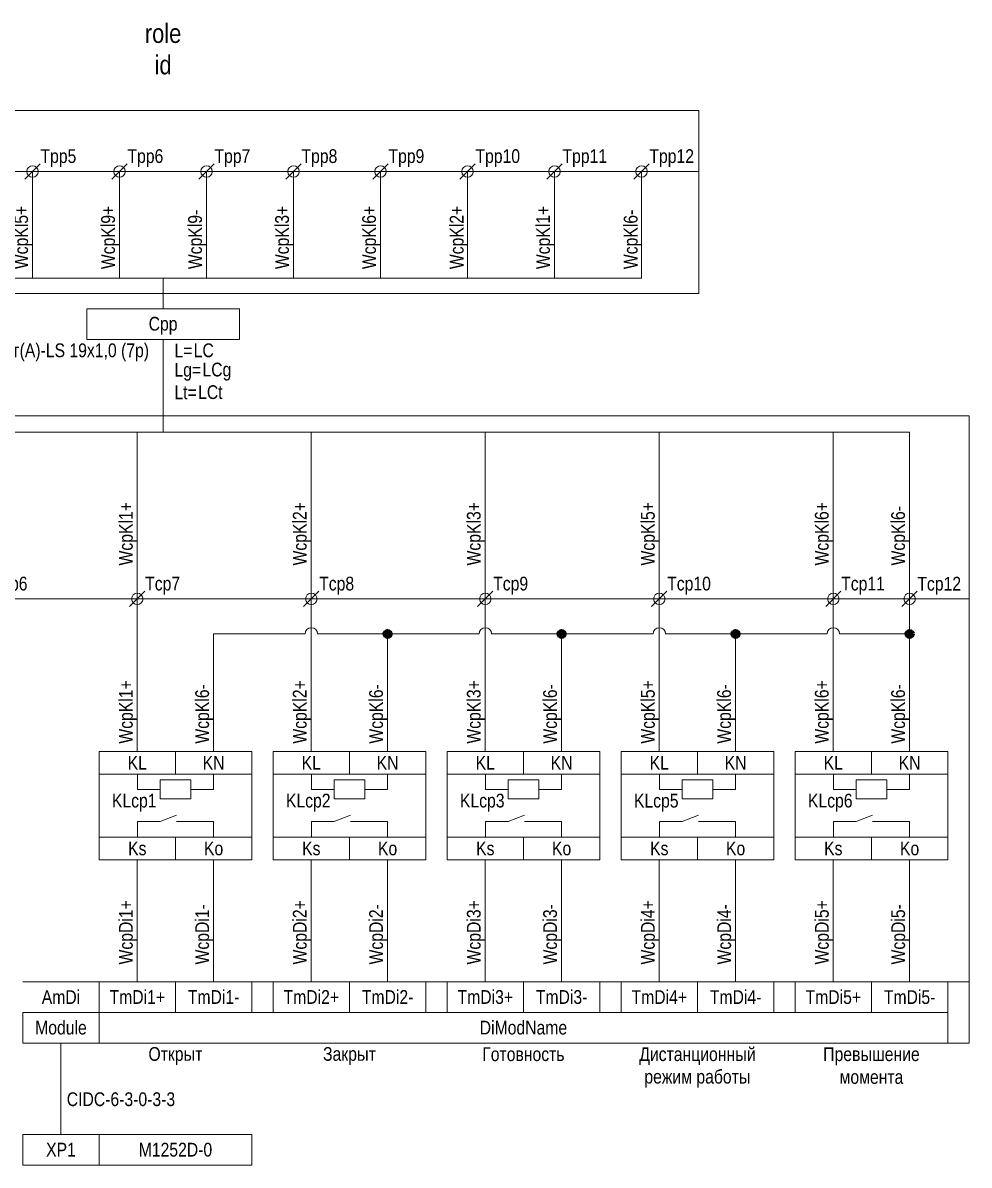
# Model space of a CAD drawing. Header units: millimetres. Extents: x 20 to 256, y -159 to -5.
# Drawn here: x 132.1 to 256.1, y -159.2 to -9.5 of the extents above; entities that cross this region are included whole.
import ezdxf

# ---------------------------------------------------------------- set-up
doc = ezdxf.new("R2010")
doc.units = ezdxf.units.MM
doc.header["$MEASUREMENT"] = 0
doc.linetypes.add('1_1', pattern=[2000, 1000, -1000])
doc.linetypes.add('4_2_1_2', pattern=[6702.777624, 3527.777672, -1763.888836, 0, -1411.111116])
for name, color, linetype in [('cp_params_di', 7, 'Continuous'), ('cp_params_do', 7, 'Continuous'), ('cp_static_di', 7, 'Continuous'), ('cp_static_do', 7, 'Continuous'), ('id_params_di', 7, 'Continuous'), ('id_params_do', 7, 'Continuous'), ('id_static_di', 7, 'Continuous'), ('id_static_do', 7, 'Continuous')]:
    doc.layers.add(name, color=color, linetype=linetype)
doc.styles.add('СГЕНЕРИР_СТИЛЬ_1', font='ARIALN.TTF')

msp = doc.modelspace()

# ---------------------------------------------------------------- hatches: boundary and pattern name
at = {"layer": 'cp_static_di', "linetype": 'Continuous', "lineweight": 0, "true_color": 0x000000}
for points in [[(179.52, -89.59), (179.55, -89.74), (179.64, -89.87), (179.77, -89.96), (179.92, -89.99), (180.08, -89.96), (180.21, -89.87), (180.29, -89.74), (180.32, -89.59), (180.29, -89.43), (180.21, -89.3), (180.08, -89.22), (179.92, -89.19), (179.77, -89.22), (179.64, -89.3), (179.55, -89.43)], [(202.32, -89.59), (202.35, -89.74), (202.44, -89.87), (202.57, -89.96), (202.72, -89.99), (202.88, -89.96), (203.01, -89.87), (203.09, -89.74), (203.12, -89.59), (203.09, -89.43), (203.01, -89.3), (202.88, -89.22), (202.72, -89.19), (202.57, -89.22), (202.44, -89.3), (202.35, -89.43)], [(225.12, -89.59), (225.15, -89.74), (225.24, -89.87), (225.37, -89.96), (225.52, -89.99), (225.68, -89.96), (225.81, -89.87), (225.89, -89.74), (225.92, -89.59), (225.89, -89.43), (225.81, -89.3), (225.68, -89.22), (225.52, -89.19), (225.37, -89.22), (225.24, -89.3), (225.15, -89.43)]]:
    msp.add_hatch(color=18, dxfattribs=at).paths.add_polyline_path(points)
at = {"layer": 'id_static_di', "linetype": 'Continuous', "lineweight": 0, "true_color": 0x000000}
msp.add_hatch(color=18, dxfattribs=at).paths.add_polyline_path([(247.92, -89.59), (247.95, -89.74), (248.04, -89.87), (248.17, -89.96), (248.32, -89.99), (248.48, -89.96), (248.61, -89.87), (248.69, -89.74), (248.72, -89.59), (248.69, -89.43), (248.61, -89.3), (248.48, -89.22), (248.32, -89.19), (248.17, -89.22), (248.04, -89.3), (247.95, -89.43)])

# ---------------------------------------------------------------- linework, layer by layer
at = {"layer": 'cp_static_di', "color": 7, "linetype": '1_1', "lineweight": 15, "ltscale": 100}
msp.add_line((256.12, -61), (56.53, -61), dxfattribs=at)
at = {"layer": 'cp_static_di', "color": 7, "linetype": 'Continuous', "lineweight": 15, "ltscale": 100}
for p, q in [((71.53, -63.14), (248.32, -63.14)), ((147.12, -63.14), (147.12, -85)), ((192.72, -63.14), (192.72, -85)), ((215.52, -63.14), (215.52, -85)), ((238.32, -63.14), (238.32, -85)), ((248.32, -63.14), (248.32, -85)), ((146.12, -86), (148.12, -84)), ((147.12, -85), (147.12, -105)), ((168.92, -86), (170.92, -84)), ((169.92, -85), (169.92, -105)), ((192.72, -85), (192.72, -105)), ((215.52, -85), (215.52, -105)), ((238.32, -85), (238.32, -105)), ((248.32, -105), (248.32, -85)), ((157.12, -105), (157.12, -89.59)), ((179.92, -105), (179.92, -89.99)), ((202.72, -105), (202.72, -89.99)), ((225.52, -105), (225.52, -89.99)), ((147.12, -119.18), (147.12, -135.18)), ((157.12, -119.18), (157.12, -135.18)), ((169.92, -119.18), (169.92, -135.18)), ((179.92, -119.18), (179.92, -135.18)), ((192.72, -119.18), (192.72, -135.18)), ((202.72, -119.18), (202.72, -135.18)), ((215.52, -119.18), (215.52, -135.18)), ((225.52, -119.18), (225.52, -135.18)), ((238.32, -119.18), (238.32, -135.18)), ((248.32, -119.18), (248.32, -135.18)), ((132.12, -135.18), (256.12, -135.18)), ((132.12, -143.18), (256.12, -143.18))]:
    msp.add_line(p, q, dxfattribs=at)
at = {"layer": 'cp_static_di', "color": 7, "linetype": '4_2_1_2', "lineweight": 15, "ltscale": 100}
msp.add_line((56.53, -85), (256.12, -85), dxfattribs=at)
at = {"layer": 'cp_static_di', "color": 7, "linetype": 'Continuous', "lineweight": 15, "ltscale": 100}
for points in [[(142.12, -119.18), (162.12, -119.18), (162.12, -105), (142.12, -105)], [(142.12, -107.96), (152.12, -107.96), (152.12, -105), (142.12, -105)], [(152.12, -107.96), (162.12, -107.96), (162.12, -105), (152.12, -105)], [(164.92, -119.18), (184.92, -119.18), (184.92, -105), (164.92, -105)], [(164.92, -107.96), (174.92, -107.96), (174.92, -105), (164.92, -105)], [(174.92, -107.96), (184.92, -107.96), (184.92, -105), (174.92, -105)], [(187.72, -119.18), (207.72, -119.18), (207.72, -105), (187.72, -105)], [(187.72, -107.96), (197.72, -107.96), (197.72, -105), (187.72, -105)], [(197.72, -107.96), (207.72, -107.96), (207.72, -105), (197.72, -105)], [(210.52, -119.18), (230.52, -119.18), (230.52, -105), (210.52, -105)], [(210.52, -107.96), (220.52, -107.96), (220.52, -105), (210.52, -105)], [(220.52, -107.96), (230.52, -107.96), (230.52, -105), (220.52, -105)], [(233.32, -119.18), (253.32, -119.18), (253.32, -105), (233.32, -105)], [(233.32, -107.96), (243.32, -107.96), (243.32, -105), (233.32, -105)], [(243.32, -107.96), (253.32, -107.96), (253.32, -105), (243.32, -105)], [(154.13, -108.72), (154.13, -111.21), (150.13, -111.21), (150.13, -108.72)], [(176.93, -108.72), (176.93, -111.21), (172.93, -111.21), (172.93, -108.72)], [(199.73, -108.72), (199.73, -111.21), (195.73, -111.21), (195.73, -108.72)], [(222.53, -108.72), (222.53, -111.21), (218.53, -111.21), (218.53, -108.72)], [(245.33, -108.72), (245.33, -111.21), (241.33, -111.21), (241.33, -108.72)], [(142.12, -119.18), (152.12, -119.18), (152.12, -116.21), (142.12, -116.21)], [(152.12, -119.18), (162.12, -119.18), (162.12, -116.21), (152.12, -116.21)], [(164.92, -119.18), (174.92, -119.18), (174.92, -116.21), (164.92, -116.21)], [(174.92, -119.18), (184.92, -119.18), (184.92, -116.21), (174.92, -116.21)], [(187.72, -119.18), (197.72, -119.18), (197.72, -116.21), (187.72, -116.21)], [(197.72, -119.18), (207.72, -119.18), (207.72, -116.21), (197.72, -116.21)], [(210.52, -119.18), (220.52, -119.18), (220.52, -116.21), (210.52, -116.21)], [(220.52, -119.18), (230.52, -119.18), (230.52, -116.21), (220.52, -116.21)], [(233.32, -119.18), (243.32, -119.18), (243.32, -116.21), (233.32, -116.21)], [(243.32, -119.18), (253.32, -119.18), (253.32, -116.21), (243.32, -116.21)], [(142.12, -135.18), (152.12, -135.18), (152.12, -139.18), (142.12, -139.18)], [(152.12, -135.18), (162.12, -135.18), (162.12, -139.18), (152.12, -139.18)], [(164.92, -135.18), (174.92, -135.18), (174.92, -139.18), (164.92, -139.18)], [(174.92, -135.18), (184.92, -135.18), (184.92, -139.18), (174.92, -139.18)], [(187.72, -135.18), (197.72, -135.18), (197.72, -139.18), (187.72, -139.18)], [(197.72, -135.18), (207.72, -135.18), (207.72, -139.18), (197.72, -139.18)], [(210.52, -135.18), (220.52, -135.18), (220.52, -139.18), (210.52, -139.18)], [(220.52, -135.18), (230.52, -135.18), (230.52, -139.18), (220.52, -139.18)], [(233.32, -135.18), (243.32, -135.18), (243.32, -139.18), (233.32, -139.18)], [(243.32, -135.18), (253.32, -135.18), (253.32, -139.18), (243.32, -139.18)], [(142.12, -139.18), (253.32, -139.18), (253.32, -143.18), (142.12, -143.18)]]:
    msp.add_lwpolyline(points, close=True, dxfattribs=at)
for points in [[(147.13, -107.96), (147.13, -109.96), (150.13, -109.96)], [(157.12, -107.96), (157.12, -109.96), (154.13, -109.96)], [(169.93, -107.96), (169.93, -109.96), (172.93, -109.96)], [(179.92, -107.96), (179.92, -109.96), (176.93, -109.96)], [(192.73, -107.96), (192.73, -109.96), (195.73, -109.96)], [(202.72, -107.96), (202.72, -109.96), (199.73, -109.96)], [(215.53, -107.96), (215.53, -109.96), (218.53, -109.96)], [(225.52, -107.96), (225.52, -109.96), (222.53, -109.96)], [(238.33, -107.96), (238.33, -109.96), (241.33, -109.96)], [(248.32, -107.96), (248.32, -109.96), (245.33, -109.96)], [(150.13, -114.18), (152.27, -113.35)], [(172.93, -114.18), (175.06, -113.35)], [(195.73, -114.18), (197.86, -113.35)], [(218.53, -114.18), (220.66, -113.35)], [(241.33, -114.18), (243.46, -113.35)], [(147.13, -116.21), (147.13, -114.18), (150.13, -114.18)], [(154.13, -114.18), (152.27, -114.18)], [(157.12, -116.21), (157.12, -114.18), (154.13, -114.18)], [(169.93, -116.21), (169.93, -114.18), (172.93, -114.18)], [(176.93, -114.18), (175.07, -114.18)], [(179.92, -116.21), (179.92, -114.18), (176.93, -114.18)], [(192.73, -116.21), (192.73, -114.18), (195.73, -114.18)], [(199.73, -114.18), (197.86, -114.18)], [(202.72, -116.21), (202.72, -114.18), (199.73, -114.18)], [(215.53, -116.21), (215.53, -114.18), (218.53, -114.18)], [(222.53, -114.18), (220.66, -114.18)], [(225.52, -116.21), (225.52, -114.18), (222.53, -114.18)], [(238.33, -116.21), (238.33, -114.18), (241.33, -114.18)], [(245.33, -114.18), (243.46, -114.18)], [(248.32, -116.21), (248.32, -114.18), (245.33, -114.18)]]:
    msp.add_lwpolyline(points, dxfattribs=at)
for centre in [(147.12, -85), (169.92, -85)]:
    msp.add_circle(centre, 0.75, dxfattribs=at)
at = {"layer": 'cp_static_di', "color": 7, "linetype": 'Continuous', "lineweight": 70, "ltscale": 100}
for centre in [(179.92, -89.59), (202.72, -89.59), (225.52, -89.59)]:
    msp.add_circle(centre, 0.4, dxfattribs=at)
at = {"layer": 'cp_static_di', "color": 7, "linetype": 'Continuous', "lineweight": 15, "ltscale": 100}
for centre in [(169.92, -89.59), (192.72, -89.59), (215.52, -89.59), (238.32, -89.59)]:
    msp.add_arc(centre, 0.815, 0, 180, dxfattribs=at)
at = {"layer": 'cp_static_do', "color": 7, "linetype": '1_1', "lineweight": 15, "ltscale": 100}
msp.add_line((256.12, -61), (256.12, -143.18), dxfattribs=at)
at = {"layer": 'cp_static_do', "color": 7, "linetype": 'Continuous', "lineweight": 15, "ltscale": 100}
for p, q in [((191.72, -86), (193.72, -84)), ((214.52, -86), (216.52, -84)), ((237.32, -86), (239.32, -84)), ((247.32, -86), (249.32, -84)), ((137.12, -143.18), (137.12, -155.18))]:
    msp.add_line(p, q, dxfattribs=at)
for points in [[(142.12, -143.18), (132.12, -143.18), (132.12, -139.18), (142.12, -139.18)], [(142.12, -159.18), (132.12, -159.18), (132.12, -155.18), (142.12, -155.18)], [(142.12, -155.18), (162.12, -155.18), (162.12, -159.18), (142.12, -159.18)]]:
    msp.add_lwpolyline(points, close=True, dxfattribs=at)
for centre in [(192.72, -85), (215.52, -85), (238.32, -85), (248.32, -85)]:
    msp.add_circle(centre, 0.75, dxfattribs=at)
at = {"layer": 'id_static_di', "color": 7, "linetype": 'Continuous', "lineweight": 15, "ltscale": 100}
for p, q in [((150.5, -63.14), (150.5, -51)), ((169.92, -63.14), (169.92, -85)), ((169.11, -89.59), (157.12, -89.59)), ((191.91, -89.59), (170.74, -89.59)), ((214.71, -89.59), (193.54, -89.59)), ((237.51, -89.59), (216.34, -89.59)), ((247.92, -89.59), (239.14, -89.59))]:
    msp.add_line(p, q, dxfattribs=at)
at = {"layer": 'id_static_di', "color": 7, "linetype": 'Continuous', "lineweight": 70, "ltscale": 100}
msp.add_circle((248.32, -89.59), 0.4, dxfattribs=at)
at = {"layer": 'id_static_do', "color": 7, "linetype": '1_1', "lineweight": 15, "ltscale": 100}
for p, q in [((220.68, -21), (81.08, -21)), ((220.68, -45), (220.68, -21)), ((220.68, -45), (81.08, -45))]:
    msp.add_line(p, q, dxfattribs=at)
at = {"layer": 'id_static_do', "color": 7, "linetype": 'Continuous', "lineweight": 15, "ltscale": 100}
for p, q in [((132.4, -30), (134.4, -28)), ((143.8, -30), (145.8, -28)), ((155.2, -30), (157.2, -28)), ((166.6, -30), (168.6, -28)), ((178, -30), (180, -28)), ((189.4, -30), (191.4, -28)), ((200.8, -30), (202.8, -28)), ((212.2, -30), (214.2, -28)), ((133.4, -43), (133.4, -29)), ((144.8, -43), (144.8, -29)), ((156.2, -43), (156.2, -29)), ((167.6, -43), (167.6, -29)), ((179, -43), (179, -29)), ((190.4, -43), (190.4, -29)), ((201.8, -43), (201.8, -29)), ((213.2, -43), (213.2, -29)), ((87.8, -43), (213.2, -43)), ((150.5, -47), (150.5, -43))]:
    msp.add_line(p, q, dxfattribs=at)
at = {"layer": 'id_static_do', "color": 7, "linetype": '4_2_1_2', "lineweight": 15, "ltscale": 100}
msp.add_line((81.08, -29), (220.68, -29), dxfattribs=at)
at = {"layer": 'id_static_do', "color": 7, "linetype": 'Continuous', "lineweight": 15, "ltscale": 100}
msp.add_lwpolyline([(140.5, -51), (160.5, -51), (160.5, -47), (140.5, -47)], close=True, dxfattribs=at)
for centre in [(133.4, -29), (144.8, -29), (156.2, -29), (167.6, -29), (179, -29), (190.4, -29), (201.8, -29), (213.2, -29)]:
    msp.add_circle(centre, 0.75, dxfattribs=at)

# ---------------------------------------------------------------- texts
at = {"layer": 'cp_params_di', "color": 7, "linetype": 'Continuous', "lineweight": 15, "char_height": 1.8, "attachment_point": 1, "rotation": 90, "style": 'СГЕНЕРИР_СТИЛЬ_1'}
for s, insert in [('\\A1;{\\pql;\\fArial Narrow|b0|i0|c204|p34;WcpKl\\fArial Narrow|b0|i0|c204|p34;5\\fArial Narrow|b0|i0|c204|p34;+}', (131, -41.8)), ('\\A1;{\\pql;\\fArial Narrow|b0|i0|c204|p34;WcpKl\\fArial Narrow|b0|i0|c204|p34;9\\fArial Narrow|b0|i0|c204|p34;+}', (142.39, -41.8)), ('\\A1;{\\pql;\\fArial Narrow|b0|i0|c204|p34;WcpKl\\fArial Narrow|b0|i0|c204|p34;9\\fArial Narrow|b0|i0|c204|p34;-}', (153.79, -41.8)), ('\\A1;{\\pql;\\fArial Narrow|b0|i0|c204|p34;WcpKl\\fArial Narrow|b0|i0|c204|p34;3\\fArial Narrow|b0|i0|c204|p34;+}', (165.19, -41.8)), ('\\A1;{\\pql;\\fArial Narrow|b0|i0|c204|p34;WcpKl\\fArial Narrow|b0|i0|c204|p34;6\\fArial Narrow|b0|i0|c204|p34;+}', (176.59, -41.8)), ('\\A1;{\\pql;\\fArial Narrow|b0|i0|c204|p34;WcpKl\\fArial Narrow|b0|i0|c204|p34;2+}', (188.07, -41.8)), ('\\A1;{\\pql;\\fArial Narrow|b0|i0|c204|p34;WcpKl\\fArial Narrow|b0|i0|c204|p34;1\\fArial Narrow|b0|i0|c204|p34;+}', (199.39, -41.8)), ('\\A1;{\\pql;\\fArial Narrow|b0|i0|c204|p34;WcpKl\\fArial Narrow|b0|i0|c204|p34;6\\fArial Narrow|b0|i0|c204|p34;-}', (210.87, -41.8)), ('\\A1;{\\pql;\\fArial Narrow|b0|i0|c204|p34;Wcp\\fArial Narrow|b0|i0|c204|p34;Kl1+}', (144.72, -80.62)), ('\\A1;{\\pql;\\fArial Narrow|b0|i0|c204|p34;WcpKl\\fArial Narrow|b0|i0|c204|p34;2\\fArial Narrow|b0|i0|c204|p34;+}', (167.51, -80.62)), ('\\A1;{\\pql;\\fArial Narrow|b0|i0|c204|p34;WcpKl\\fArial Narrow|b0|i0|c204|p34;3\\fArial Narrow|b0|i0|c204|p34;+}', (190.31, -80.62)), ('\\A1;{\\pql;\\fArial Narrow|b0|i0|c204|p34;WcpKl\\fArial Narrow|b0|i0|c204|p34;5\\fArial Narrow|b0|i0|c204|p34;+}', (213.12, -80.62)), ('\\A1;{\\pql;\\fArial Narrow|b0|i0|c204|p34;WcpKl\\fArial Narrow|b0|i0|c204|p34;6\\fArial Narrow|b0|i0|c204|p34;+}', (235.91, -80.62)), ('\\A1;{\\pql;\\fArial Narrow|b0|i0|c204|p34;WcpKl\\fArial Narrow|b0|i0|c204|p34;6\\fArial Narrow|b0|i0|c204|p34;-}', (245.91, -80.62)), ('\\A1;{\\pql;\\fArial Narrow|b0|i0|c204|p34;Wcp\\fArial Narrow|b0|i0|c204|p34;Kl1+}', (144.72, -103.96)), ('\\A1;{\\pql;\\fArial Narrow|b0|i0|c204|p34;WcpKl\\fArial Narrow|b0|i0|c204|p34;2\\fArial Narrow|b0|i0|c204|p34;+}', (167.51, -103.96)), ('\\A1;{\\pql;\\fArial Narrow|b0|i0|c204|p34;WcpKl\\fArial Narrow|b0|i0|c204|p34;3\\fArial Narrow|b0|i0|c204|p34;+}', (190.31, -103.96)), ('\\A1;{\\pql;\\fArial Narrow|b0|i0|c204|p34;WcpKl\\fArial Narrow|b0|i0|c204|p34;5\\fArial Narrow|b0|i0|c204|p34;+}', (213.12, -103.96)), ('\\A1;{\\pql;\\fArial Narrow|b0|i0|c204|p34;WcpKl\\fArial Narrow|b0|i0|c204|p34;6\\fArial Narrow|b0|i0|c204|p34;+}', (235.91, -103.96)), ('\\A1;{\\pql;\\fArial Narrow|b0|i0|c204|p34;WcpKl\\fArial Narrow|b0|i0|c204|p34;6\\fArial Narrow|b0|i0|c204|p34;-}', (154.72, -103.96)), ('\\A1;{\\pql;\\fArial Narrow|b0|i0|c204|p34;WcpKl\\fArial Narrow|b0|i0|c204|p34;6\\fArial Narrow|b0|i0|c204|p34;-}', (177.51, -103.96)), ('\\A1;{\\pql;\\fArial Narrow|b0|i0|c204|p34;WcpKl\\fArial Narrow|b0|i0|c204|p34;6\\fArial Narrow|b0|i0|c204|p34;-}', (200.31, -103.96)), ('\\A1;{\\pql;\\fArial Narrow|b0|i0|c204|p34;WcpKl\\fArial Narrow|b0|i0|c204|p34;6\\fArial Narrow|b0|i0|c204|p34;-}', (223.11, -103.96)), ('\\A1;{\\pql;\\fArial Narrow|b0|i0|c204|p34;WcpKl\\fArial Narrow|b0|i0|c204|p34;6\\fArial Narrow|b0|i0|c204|p34;-}', (245.91, -103.96)), ('\\A1;{\\pql;\\fArial Narrow|b0|i0|c204|p34;WcpDi1\\fArial Narrow|b0|i0|c204|p34;+}', (144.72, -132.89)), ('\\A1;{\\pql;\\fArial Narrow|b0|i0|c204|p34;WcpDi1\\fArial Narrow|b0|i0|c204|p34;-}', (154.72, -132.89)), ('\\A1;{\\pql;\\fArial Narrow|b0|i0|c204|p34;WcpDi\\fArial Narrow|b0|i0|c204|p34;2\\fArial Narrow|b0|i0|c204|p34;+}', (167.51, -132.89)), ('\\A1;{\\pql;\\fArial Narrow|b0|i0|c204|p34;WcpDi\\fArial Narrow|b0|i0|c204|p34;2\\fArial Narrow|b0|i0|c204|p34;-}', (177.51, -132.89)), ('\\A1;{\\pql;\\fArial Narrow|b0|i0|c204|p34;WcpDi\\fArial Narrow|b0|i0|c204|p34;3\\fArial Narrow|b0|i0|c204|p34;+}', (190.31, -132.89)), ('\\A1;{\\pql;\\fArial Narrow|b0|i0|c204|p34;WcpDi\\fArial Narrow|b0|i0|c204|p34;3\\fArial Narrow|b0|i0|c204|p34;-}', (200.31, -132.89)), ('\\A1;{\\pql;\\fArial Narrow|b0|i0|c204|p34;WcpDi\\fArial Narrow|b0|i0|c204|p34;4\\fArial Narrow|b0|i0|c204|p34;+}', (213.12, -132.89)), ('\\A1;{\\pql;\\fArial Narrow|b0|i0|c204|p34;WcpDi\\fArial Narrow|b0|i0|c204|p34;4\\fArial Narrow|b0|i0|c204|p34;-}', (223.12, -132.89)), ('\\A1;{\\pql;\\fArial Narrow|b0|i0|c204|p34;WcpDi\\fArial Narrow|b0|i0|c204|p34;5\\fArial Narrow|b0|i0|c204|p34;+}', (235.92, -132.89)), ('\\A1;{\\pql;\\fArial Narrow|b0|i0|c204|p34;WcpDi\\fArial Narrow|b0|i0|c204|p34;5\\fArial Narrow|b0|i0|c204|p34;-}', (245.92, -132.89))]:
    msp.add_mtext(s, dxfattribs=dict(at, insert=insert))
at = {"layer": 'cp_params_di', "color": 7, "linetype": 'Continuous', "lineweight": 15, "char_height": 1.8, "style": 'СГЕНЕРИР_СТИЛЬ_1'}
for s, insert, attachment_point in [('\\A1;{\\pql;\\fArial Narrow|b0|i0|c204|p34;Tcp6}', (128.15, -82.09), 1), ('\\A1;{\\pql;\\fArial Narrow|b0|i0|c204|p34;Tcp7}', (148.15, -82.09), 1), ('\\A1;{\\pql;\\fArial Narrow|b0|i0|c204|p34;Tcp8}', (170.95, -82.09), 1), ('\\A1;{\\pqc;\\fArial Narrow|b0|i0|c204|p34;K\\fArial Narrow|b0|i0|c204|p34;L}', (147.12, -105.56), 2), ('\\A1;{\\pqc;\\fArial Narrow|b0|i0|c204|p34;K\\fArial Narrow|b0|i0|c204|p34;N}', (157.12, -105.56), 2), ('\\A1;{\\pqc;\\fArial Narrow|b0|i0|c204|p34;K\\fArial Narrow|b0|i0|c204|p34;L}', (169.92, -105.56), 2), ('\\A1;{\\pqc;\\fArial Narrow|b0|i0|c204|p34;K\\fArial Narrow|b0|i0|c204|p34;N}', (179.92, -105.56), 2), ('\\A1;{\\pqc;\\fArial Narrow|b0|i0|c204|p34;K\\fArial Narrow|b0|i0|c204|p34;L}', (192.72, -105.56), 2), ('\\A1;{\\pqc;\\fArial Narrow|b0|i0|c204|p34;K\\fArial Narrow|b0|i0|c204|p34;N}', (202.72, -105.56), 2), ('\\A1;{\\pqc;\\fArial Narrow|b0|i0|c204|p34;K\\fArial Narrow|b0|i0|c204|p34;L}', (215.52, -105.56), 2), ('\\A1;{\\pqc;\\fArial Narrow|b0|i0|c204|p34;K\\fArial Narrow|b0|i0|c204|p34;N}', (225.52, -105.56), 2), ('\\A1;{\\pqc;\\fArial Narrow|b0|i0|c204|p34;K\\fArial Narrow|b0|i0|c204|p34;L}', (238.32, -105.56), 2), ('\\A1;{\\pqc;\\fArial Narrow|b0|i0|c204|p34;K\\fArial Narrow|b0|i0|c204|p34;N}', (248.32, -105.56), 2), ('\\A1;{\\pqc;\\fArial Narrow|b0|i0|c204|p34;KLcp\\fArial Narrow|b0|i0|c204|p34;1}', (146.72, -110.52), 2), ('\\A1;{\\pqc;\\fArial Narrow|b0|i0|c204|p34;KLcp\\fArial Narrow|b0|i0|c204|p34;2}', (169.52, -110.52), 2), ('\\A1;{\\pqc;\\fArial Narrow|b0|i0|c204|p34;KLcp\\fArial Narrow|b0|i0|c204|p34;3}', (192.32, -110.52), 2), ('\\A1;{\\pqc;\\fArial Narrow|b0|i0|c204|p34;KLcp\\fArial Narrow|b0|i0|c204|p34;5}', (215.12, -110.53), 2), ('\\A1;{\\pqc;\\fArial Narrow|b0|i0|c204|p34;KLcp\\fArial Narrow|b0|i0|c204|p34;6}', (237.92, -110.52), 2), ('\\A1;{\\pqc;\\fArial Narrow|b0|i0|c204|p34;Ks}', (147.12, -116.78), 2), ('\\A1;{\\pqc;\\fArial Narrow|b0|i0|c204|p34;Ko}', (157.12, -116.78), 2), ('\\A1;{\\pqc;\\fArial Narrow|b0|i0|c204|p34;Ks}', (169.92, -116.78), 2), ('\\A1;{\\pqc;\\fArial Narrow|b0|i0|c204|p34;Ko}', (179.92, -116.78), 2), ('\\A1;{\\pqc;\\fArial Narrow|b0|i0|c204|p34;Ks}', (192.72, -116.78), 2), ('\\A1;{\\pqc;\\fArial Narrow|b0|i0|c204|p34;Ko}', (202.72, -116.78), 2), ('\\A1;{\\pqc;\\fArial Narrow|b0|i0|c204|p34;Ks}', (215.52, -116.78), 2), ('\\A1;{\\pqc;\\fArial Narrow|b0|i0|c204|p34;Ko}', (225.52, -116.78), 2), ('\\A1;{\\pqc;\\fArial Narrow|b0|i0|c204|p34;Ks}', (238.32, -116.78), 2), ('\\A1;{\\pqc;\\fArial Narrow|b0|i0|c204|p34;Ko}', (248.32, -116.78), 2), ('\\A1;{\\pqc;\\fArial Narrow|b0|i0|c204|p34;Am\\fArial Narrow|b0|i0|c204|p34;Di}', (137.12, -136.26), 2), ('\\A1;{\\pqc;\\fArial Narrow|b0|i0|c204|p34;TmDi1\\fArial Narrow|b0|i0|c204|p34;+}', (147.12, -136.25), 2), ('\\A1;{\\pqc;\\fArial Narrow|b0|i0|c204|p34;TmDi1\\fArial Narrow|b0|i0|c204|p34;-}', (157.12, -136.25), 2), ('\\A1;{\\pqc;\\fArial Narrow|b0|i0|c204|p34;TmDi2\\fArial Narrow|b0|i0|c204|p34;+}', (169.92, -136.25), 2), ('\\A1;{\\pqc;\\fArial Narrow|b0|i0|c204|p34;TmDi2\\fArial Narrow|b0|i0|c204|p34;-}', (179.92, -136.25), 2), ('\\A1;{\\pqc;\\fArial Narrow|b0|i0|c204|p34;TmDi\\fArial Narrow|b0|i0|c204|p34;3\\fArial Narrow|b0|i0|c204|p34;+}', (192.72, -136.25), 2), ('\\A1;{\\pqc;\\fArial Narrow|b0|i0|c204|p34;TmDi\\fArial Narrow|b0|i0|c204|p34;3\\fArial Narrow|b0|i0|c204|p34;-}', (202.72, -136.25), 2), ('\\A1;{\\pqc;\\fArial Narrow|b0|i0|c204|p34;TmDi\\fArial Narrow|b0|i0|c204|p34;4\\fArial Narrow|b0|i0|c204|p34;+}', (215.52, -136.26), 2), ('\\A1;{\\pqc;\\fArial Narrow|b0|i0|c204|p34;TmDi\\fArial Narrow|b0|i0|c204|p34;4\\fArial Narrow|b0|i0|c204|p34;-}', (225.52, -136.26), 2), ('\\A1;{\\pqc;\\fArial Narrow|b0|i0|c204|p34;TmDi\\fArial Narrow|b0|i0|c204|p34;5\\fArial Narrow|b0|i0|c204|p34;+}', (238.32, -136.26), 2), ('\\A1;{\\pqc;\\fArial Narrow|b0|i0|c204|p34;TmDi\\fArial Narrow|b0|i0|c204|p34;5\\fArial Narrow|b0|i0|c204|p34;-}', (248.32, -136.26), 2), ('\\A1;{\\pqc;\\fArial Narrow|b0|i0|c204|p34;DiModName}', (197.72, -140.26), 2)]:
    msp.add_mtext(s, dxfattribs=dict(at, insert=insert, attachment_point=attachment_point))
at = {"layer": 'cp_params_do', "color": 7, "linetype": 'Continuous', "lineweight": 15, "char_height": 1.8, "attachment_point": 1, "style": 'СГЕНЕРИР_СТИЛЬ_1'}
for s, insert in [('\\A1;{\\pql;\\fArial Narrow|b0|i0|c204|p34;Tcp\\fArial Narrow|b0|i0|c204|p34;9}', (193.75, -82.09)), ('\\A1;{\\pql;\\fArial Narrow|b0|i0|c204|p34;Tcp\\fArial Narrow|b0|i0|c204|p34;10}', (216.55, -82.09)), ('\\A1;{\\pql;\\fArial Narrow|b0|i0|c204|p34;Tcp1\\fArial Narrow|b0|i0|c204|p34;1}', (239.35, -82.09)), ('\\A1;{\\pql;\\fArial Narrow|b0|i0|c204|p34;Tcp1\\fArial Narrow|b0|i0|c204|p34;2}', (249.33, -82.11))]:
    msp.add_mtext(s, dxfattribs=dict(at, insert=insert))
at = {"layer": 'cp_static_di', "color": 7, "linetype": 'Continuous', "lineweight": 15, "char_height": 1.8, "width": 20, "attachment_point": 2, "style": 'СГЕНЕРИР_СТИЛЬ_1'}
for s, insert, line_spacing_factor in [('\\A1;{\\pqc;\\fArial Narrow|b0|i0|c204|p34;Дистанционный режим работы}', (220.52, -143.74), 0.982786), ('\\A1;{\\pqc;\\fArial Narrow|b0|i0|c204|p34;Превышение момента}', (243.32, -143.74), 0.994649)]:
    msp.add_mtext(s, dxfattribs=dict(at, insert=insert, line_spacing_factor=line_spacing_factor))
at = {"layer": 'cp_static_di', "color": 7, "linetype": 'Continuous', "lineweight": 15, "char_height": 1.8, "attachment_point": 2, "style": 'СГЕНЕРИР_СТИЛЬ_1'}
for s, insert in [('\\A1;{\\pqc;\\fArial Narrow|b0|i0|c204|p34;О\\fArial Narrow|b0|i0|c204|p34;ткрыт}', (152.12, -143.71)), ('\\A1;{\\pqc;\\fArial Narrow|b0|i0|c204|p34;З\\fArial Narrow|b0|i0|c204|p34;акрыт}', (174.92, -143.71)), ('\\A1;{\\pqc;\\fArial Narrow|b0|i0|c204|p34;Готовность}', (197.72, -143.74))]:
    msp.add_mtext(s, dxfattribs=dict(at, insert=insert))
at = {"layer": 'cp_static_do', "color": 7, "linetype": 'Continuous', "lineweight": 15, "char_height": 1.8, "attachment_point": 2, "style": 'СГЕНЕРИР_СТИЛЬ_1'}
for s, insert in [('\\A1;{\\pqc;\\fArial Narrow|b0|i0|c204|p34;Module}', (137.12, -140.26)), ('\\A1;{\\pqc;\\fArial Narrow|b0|i0|c204|p34;XP1}', (137.12, -156.25)), ('\\A1;{\\pqc;\\fArial Narrow|b0|i0|c204|p34;M125\\fArial Narrow|b0|i0|c204|p34;2D\\fArial Narrow|b0|i0|c204|p34;-0}', (152.12, -156.25))]:
    msp.add_mtext(s, dxfattribs=dict(at, insert=insert))
at = {"layer": 'id_params_di', "color": 7, "linetype": 'Continuous', "lineweight": 15, "style": 'СГЕНЕРИР_СТИЛЬ_1'}
for s, insert, char_height, attachment_point in [('\\A1;{\\pqc;\\fArial Narrow|b0|i0|c204|p34;role}', (150.5, -9.66), 2.5, 2), ('\\A1;{\\pqc;\\fArial Narrow|b0|i0|c204|p34;id}', (150.5, -13.78), 2.5, 2), ('\\A1;{\\pql;\\fArial Narrow|b0|i0|c204|p34;LC}', (154.51, -51.53), 1.8, 1), ('\\A1;{\\pql;\\fArial Narrow|b0|i0|c204|p34;LCg}', (155.66, -54.05), 1.8, 1), ('\\A1;{\\pql;\\fArial Narrow|b0|i0|c204|p34;LCt}', (155.09, -57.01), 1.8, 1)]:
    msp.add_mtext(s, dxfattribs=dict(at, insert=insert, char_height=char_height, attachment_point=attachment_point))
at = {"layer": 'id_params_do', "color": 7, "linetype": 'Continuous', "lineweight": 15, "char_height": 1.8, "style": 'СГЕНЕРИР_СТИЛЬ_1'}
for s, insert, attachment_point in [('\\A1;{\\pql;\\fArial Narrow|b0|i0|c204|p34;Tpp\\fArial Narrow|b0|i0|c204|p34;5}', (134.43, -26.09), 1), ('\\A1;{\\pql;\\fArial Narrow|b0|i0|c204|p34;Tpp\\fArial Narrow|b0|i0|c204|p34;6}', (145.83, -26.09), 1), ('\\A1;{\\pql;\\fArial Narrow|b0|i0|c204|p34;Tpp\\fArial Narrow|b0|i0|c204|p34;7}', (157.23, -26.09), 1), ('\\A1;{\\pql;\\fArial Narrow|b0|i0|c204|p34;Tpp\\fArial Narrow|b0|i0|c204|p34;8}', (168.63, -26.09), 1), ('\\A1;{\\pql;\\fArial Narrow|b0|i0|c204|p34;Tpp\\fArial Narrow|b0|i0|c204|p34;9}', (180.03, -26.09), 1), ('\\A1;{\\pql;\\fArial Narrow|b0|i0|c204|p34;Tpp1\\fArial Narrow|b0|i0|c204|p34;0}', (191.43, -26.09), 1), ('\\A1;{\\pql;\\fArial Narrow|b0|i0|c204|p34;Tpp\\fArial Narrow|b0|i0|c204|p34;11}', (202.83, -26.09), 1), ('\\A1;{\\pql;\\fArial Narrow|b0|i0|c204|p34;Tpp1\\fArial Narrow|b0|i0|c204|p34;2}', (214.22, -26.09), 1), ('\\A1;{\\pqc;\\fArial Narrow|b0|i0|c204|p34;Cpp}', (150.5, -48.05), 2)]:
    msp.add_mtext(s, dxfattribs=dict(at, insert=insert, attachment_point=attachment_point))
at = {"layer": 'id_static_di', "color": 7, "linetype": 'Continuous', "lineweight": 15, "char_height": 1.8, "attachment_point": 1, "style": 'СГЕНЕРИР_СТИЛЬ_1'}
for s, insert in [('\\A1;{\\pql;\\fArial Narrow|b0|i0|c204|p34;КВВГнг(А)-LS 1\\fArial Narrow|b0|i0|c204|p34;9\\fArial Narrow|b0|i0|c204|p34;х1,0 (\\fArial Narrow|b0|i0|c204|p34;7\\fArial Narrow|b0|i0|c204|p34;р) }', (124.76, -51.53)), ('\\A1;{\\pql;\\fArial Narrow|b0|i0|c204|p34;L=}', (151.99, -51.56)), ('\\A1;{\\pql;\\fArial Narrow|b0|i0|c204|p34;Lg=}', (151.99, -54.08)), ('\\A1;{\\pql;\\fArial Narrow|b0|i0|c204|p34;Lt=}', (151.99, -57.04)), ('\\A1;{\\pql;\\fArial Narrow|b0|i0|c204|p34;CIDC-6-3-0-3-3}', (137.88, -149.64))]:
    msp.add_mtext(s, dxfattribs=dict(at, insert=insert))

doc.saveas('drawing.dxf')
